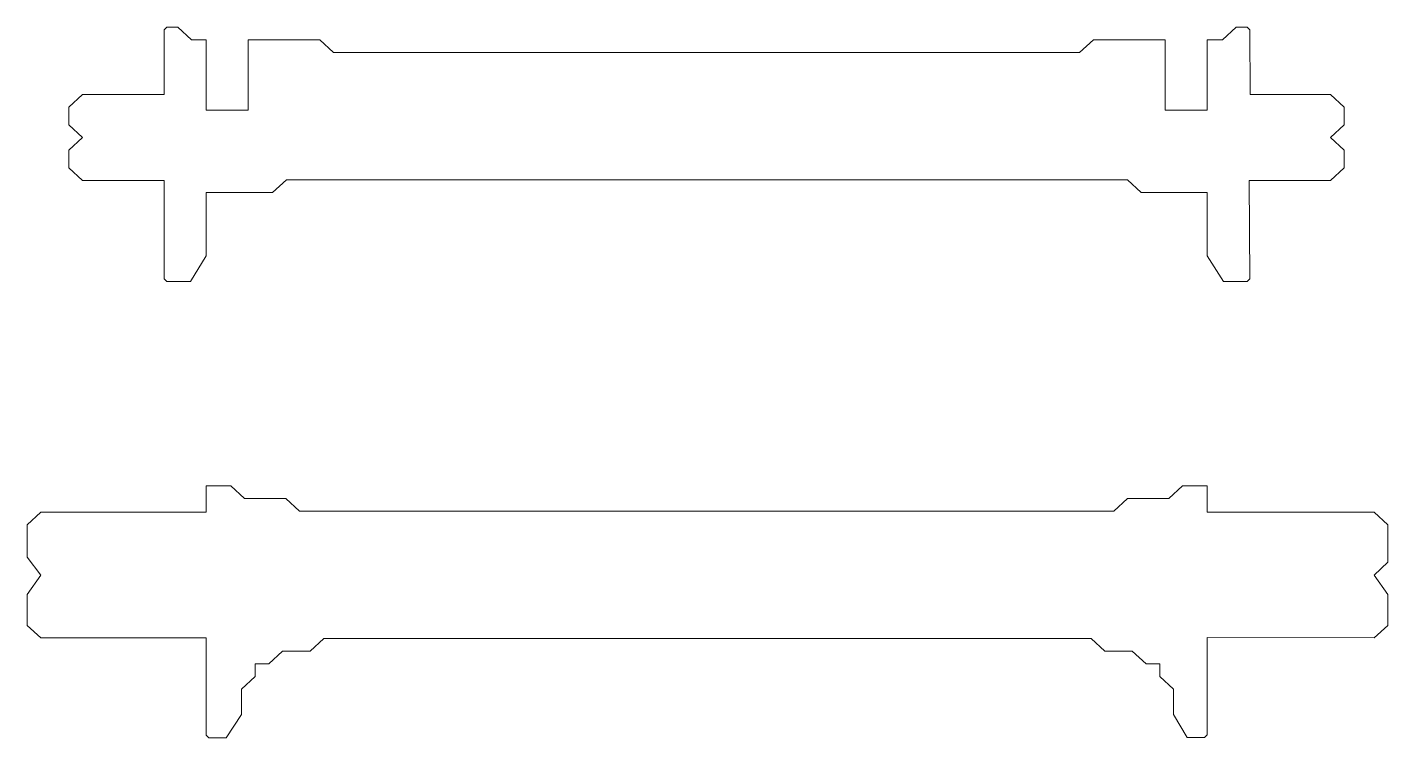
# Model space of a CAD drawing. Header units: millimetres. Extents: x -847 to 848, y -600 to 600.
# Drawn here: x 48.6 to 177.7, y -297.4 to -230 of the extents above; entities that cross this region are included whole.
import ezdxf

# ---------------------------------------------------------------- set-up
doc = ezdxf.new("R2010")
doc.units = ezdxf.units.MM
doc.header["$MEASUREMENT"] = 0

msp = doc.modelspace()

# ---------------------------------------------------------------- linework, layer by layer
at = {"color": 2, "lineweight": 5}
msp.add_open_spline([(164.6093, -230.2249), (164.6093, -230.2249), (164.3494, -229.9841), (164.3494, -229.9841), (164.3494, -229.9841), (164.3494, -229.9841), (163.3165, -229.9841), (163.3165, -229.9841), (163.3165, -229.9841), (163.3165, -229.9841), (162.0148, -231.1888), (162.0148, -231.1888), (162.0148, -231.1888), (162.0148, -231.1888), (160.8027, -231.1888), (160.8027, -231.1888), (160.8027, -231.1888), (160.8027, -231.1888), (160.5703, -231.1888), (160.5703, -231.1888), (160.5703, -231.1888), (160.5703, -231.1888), (160.5703, -237.8353), (160.5703, -237.8353), (160.5703, -237.8353), (160.5703, -237.8353), (156.5704, -237.8353), (156.5704, -237.8353), (156.5704, -237.8353), (156.5704, -237.8353), (156.5704, -231.1888), (156.5704, -231.1888), (156.5704, -231.1888), (156.5704, -231.1888), (149.7689, -231.1888), (149.7689, -231.1888), (149.7689, -231.1888), (149.7689, -231.1888), (148.4672, -232.3946), (148.4672, -232.3946), (148.4672, -232.3946), (148.4672, -232.3946), (77.6962, -232.3946), (77.6962, -232.3946), (77.6962, -232.3946), (77.6962, -232.3946), (76.394, -231.1888), (76.394, -231.1888), (76.394, -231.1888), (76.394, -231.1888), (69.6115, -231.1888), (69.6115, -231.1888), (69.6115, -231.1888), (69.6115, -231.1888), (69.6115, -237.8353), (69.6115, -237.8353), (69.6115, -237.8353), (69.6115, -237.8353), (65.6115, -237.8353), (65.6115, -237.8353), (65.6115, -237.8353), (65.6115, -237.8353), (65.6115, -231.1883), (65.6115, -231.1883), (65.6115, -231.1883), (65.6115, -231.1883), (64.2171, -231.1888), (64.2171, -231.1888), (64.2171, -231.1888), (64.2171, -231.1888), (62.9154, -229.9841), (62.9154, -229.9841), (62.9154, -229.9841), (62.9154, -229.9841), (61.8825, -229.9841), (61.8825, -229.9841), (61.8825, -229.9841), (61.8825, -229.9841), (61.6211, -230.2249), (61.6211, -230.2249), (61.6211, -230.2249), (61.6211, -230.2249), (61.6211, -236.3524), (61.6211, -236.3524), (61.6211, -236.3524), (61.6211, -236.3524), (53.8979, -236.3524), (53.8979, -236.3524), (53.8979, -236.3524), (53.8979, -236.3524), (52.5978, -237.5576), (52.5978, -237.5576), (52.5978, -237.5576), (52.5978, -237.5576), (52.5978, -239.2277), (52.5978, -239.2277), (52.5978, -239.2277), (52.5978, -239.2277), (53.8979, -240.4335), (53.8979, -240.4335), (53.8979, -240.4335), (53.8979, -240.4335), (52.5978, -241.6387), (52.5978, -241.6387), (52.5978, -241.6387), (52.5978, -241.6387), (52.5978, -243.3098), (52.5978, -243.3098), (52.5978, -243.3098), (52.5978, -243.3098), (53.8979, -244.5151), (53.8979, -244.5151), (53.8979, -244.5151), (53.8979, -244.5151), (61.6211, -244.5151), (61.6211, -244.5151), (61.6211, -244.5151), (61.6211, -244.5151), (61.6211, -253.8398), (61.6211, -253.8398), (61.6211, -253.8398), (61.6211, -253.8398), (61.8825, -254.0796), (61.8825, -254.0796), (61.8825, -254.0796), (61.8825, -254.0796), (64.1138, -254.0796), (64.1138, -254.0796), (64.1138, -254.0796), (64.1138, -254.0796), (65.6115, -251.6702), (65.6115, -251.6702), (65.6115, -251.6702), (65.6115, -249.6623), (65.6115, -247.6539), (65.6115, -245.646), (65.6115, -245.646), (65.6115, -245.646), (71.9224, -245.646), (71.9224, -245.646), (71.9224, -245.646), (71.9224, -245.646), (73.2225, -244.4408), (73.2225, -244.4408), (73.2225, -244.4408), (73.2225, -244.4408), (152.9915, -244.4408), (152.9915, -244.4408), (152.9915, -244.4408), (152.9915, -244.4408), (154.3095, -245.646), (154.3095, -245.646), (154.3095, -245.646), (154.3095, -245.646), (160.5703, -245.646), (160.5703, -245.646), (160.5703, -245.646), (160.5703, -245.6455), (160.5703, -248.8433), (160.5703, -251.6702), (160.5703, -251.6702), (160.5703, -251.6702), (162.1181, -254.0796), (162.1181, -254.0796), (162.1181, -254.0796), (162.1181, -254.0796), (164.3494, -254.0796), (164.3494, -254.0796), (164.3494, -254.0796), (164.3494, -254.0796), (164.6093, -253.8398), (164.6093, -253.8398), (164.6093, -253.8398), (164.6093, -253.8398), (164.5602, -244.5151), (164.5602, -244.5151), (164.5602, -244.5151), (164.5602, -244.5151), (168.5987, -244.5151), (168.5987, -244.5151), (168.5987, -244.5151), (168.5987, -244.5151), (172.2481, -244.5151), (172.2481, -244.5151), (172.2481, -244.5151), (172.2481, -244.5151), (173.5498, -243.3098), (173.5498, -243.3098), (173.5498, -243.3098), (173.5498, -243.3098), (173.5498, -241.6387), (173.5498, -241.6387), (173.5498, -241.6387), (173.5498, -241.6387), (172.2481, -240.4335), (172.2481, -240.4335), (172.2481, -240.4335), (172.2481, -240.4335), (173.5498, -239.2277), (173.5498, -239.2277), (173.5498, -239.2277), (173.5498, -239.2277), (173.5498, -237.5576), (173.5498, -237.5576), (173.5498, -237.5576), (173.5498, -237.5576), (172.2481, -236.3524), (172.2481, -236.3524), (172.2481, -236.3524), (172.2481, -236.3524), (164.6546, -236.3524), (164.6546, -236.3524), (164.6546, -236.3524), (164.6546, -236.3524), (164.6093, -230.2249), (164.6093, -230.2249)], degree=3, knots=[0, 0, 0, 0, 0.01851852, 0.01851852, 0.01851852, 0.01851852, 0.03703704, 0.03703704, 0.03703704, 0.03703704, 0.05555556, 0.05555556, 0.05555556, 0.05555556, 0.07407407, 0.07407407, 0.07407407, 0.07407407, 0.09259259, 0.09259259, 0.09259259, 0.09259259, 0.11111111, 0.11111111, 0.11111111, 0.11111111, 0.12962963, 0.12962963, 0.12962963, 0.12962963, 0.14814815, 0.14814815, 0.14814815, 0.14814815, 0.16666667, 0.16666667, 0.16666667, 0.16666667, 0.18518519, 0.18518519, 0.18518519, 0.18518519, 0.2037037, 0.2037037, 0.2037037, 0.2037037, 0.22222222, 0.22222222, 0.22222222, 0.22222222, 0.24074074, 0.24074074, 0.24074074, 0.24074074, 0.25925926, 0.25925926, 0.25925926, 0.25925926, 0.27777778, 0.27777778, 0.27777778, 0.27777778, 0.2962963, 0.2962963, 0.2962963, 0.2962963, 0.31481481, 0.31481481, 0.31481481, 0.31481481, 0.33333333, 0.33333333, 0.33333333, 0.33333333, 0.35185185, 0.35185185, 0.35185185, 0.35185185, 0.37037037, 0.37037037, 0.37037037, 0.37037037, 0.38888889, 0.38888889, 0.38888889, 0.38888889, 0.40740741, 0.40740741, 0.40740741, 0.40740741, 0.42592593, 0.42592593, 0.42592593, 0.42592593, 0.44444444, 0.44444444, 0.44444444, 0.44444444, 0.46296296, 0.46296296, 0.46296296, 0.46296296, 0.48148148, 0.48148148, 0.48148148, 0.48148148, 0.5, 0.5, 0.5, 0.5, 0.51851852, 0.51851852, 0.51851852, 0.51851852, 0.53703704, 0.53703704, 0.53703704, 0.53703704, 0.55555556, 0.55555556, 0.55555556, 0.55555556, 0.57407407, 0.57407407, 0.57407407, 0.57407407, 0.59259259, 0.59259259, 0.59259259, 0.59259259, 0.61111111, 0.61111111, 0.61111111, 0.61111111, 0.62962963, 0.62962963, 0.62962963, 0.62962963, 0.64814815, 0.64814815, 0.64814815, 0.64814815, 0.66666667, 0.66666667, 0.66666667, 0.66666667, 0.68518519, 0.68518519, 0.68518519, 0.68518519, 0.7037037, 0.7037037, 0.7037037, 0.7037037, 0.72222222, 0.72222222, 0.72222222, 0.72222222, 0.74074074, 0.74074074, 0.74074074, 0.74074074, 0.75925926, 0.75925926, 0.75925926, 0.75925926, 0.77777778, 0.77777778, 0.77777778, 0.77777778, 0.7962963, 0.7962963, 0.7962963, 0.7962963, 0.81481481, 0.81481481, 0.81481481, 0.81481481, 0.83333333, 0.83333333, 0.83333333, 0.83333333, 0.85185185, 0.85185185, 0.85185185, 0.85185185, 0.87037037, 0.87037037, 0.87037037, 0.87037037, 0.88888889, 0.88888889, 0.88888889, 0.88888889, 0.90740741, 0.90740741, 0.90740741, 0.90740741, 0.92592593, 0.92592593, 0.92592593, 0.92592593, 0.94444444, 0.94444444, 0.94444444, 0.94444444, 0.96296296, 0.96296296, 0.96296296, 0.96296296, 0.98148148, 0.98148148, 0.98148148, 0.98148148, 1, 1, 1, 1], dxfattribs=at)
at = {"color": 131, "lineweight": 5}
msp.add_open_spline([(65.6112, -275.9538), (65.6112, -275.9538), (49.9429, -275.9538), (49.9429, -275.9538), (49.9429, -275.9538), (49.9429, -275.9538), (48.6412, -277.1595), (48.6412, -277.1595), (48.6412, -277.1595), (48.6412, -277.1595), (48.6412, -280.2293), (48.6412, -280.2293), (48.6412, -280.2293), (48.6412, -280.2293), (49.9429, -281.9215), (49.9429, -281.9215), (49.9429, -281.9215), (49.9429, -281.9215), (48.6412, -283.7692), (48.6412, -283.7692), (48.6412, -283.7692), (48.6412, -283.7692), (48.6412, -286.7215), (48.6412, -286.7215), (48.6412, -286.7215), (48.6412, -286.7215), (49.9429, -287.8893), (49.9429, -287.8893), (49.9429, -287.8893), (49.9429, -287.8893), (65.6112, -287.8893), (65.6112, -287.8893), (65.6112, -287.8893), (65.6112, -287.8893), (65.6112, -297.1113), (65.6112, -297.1113), (65.6112, -297.1113), (65.6112, -297.1113), (65.8705, -297.3532), (65.8705, -297.3532), (65.8705, -297.3532), (65.8705, -297.3532), (67.5068, -297.3532), (67.5068, -297.3532), (67.5068, -297.3532), (67.5068, -297.3532), (68.9619, -295.1545), (68.9619, -295.1545), (68.9619, -295.1545), (68.9619, -295.1545), (68.9619, -292.7456), (68.9619, -292.7456), (68.9619, -292.7456), (68.9619, -292.7456), (70.2636, -291.5419), (70.2636, -291.5419), (70.2636, -291.5419), (70.2636, -291.5419), (70.2636, -290.3362), (70.2636, -290.3362), (70.2636, -290.3362), (70.2636, -290.3362), (71.5653, -290.3362), (71.5653, -290.3362), (71.5653, -290.3362), (71.5653, -290.3362), (72.8669, -289.1325), (72.8669, -289.1325), (72.8669, -289.1325), (72.8669, -289.1325), (75.4688, -289.1325), (75.4688, -289.1325), (75.4688, -289.1325), (75.4688, -289.1325), (76.7704, -287.9272), (76.7704, -287.9272), (76.7704, -287.9272), (76.7704, -287.9272), (149.5567, -287.9272), (149.5567, -287.9272), (149.5567, -287.9272), (149.5567, -287.9272), (150.8584, -289.1325), (150.8584, -289.1325), (150.8584, -289.1325), (150.8584, -289.1325), (153.4618, -289.1325), (153.4618, -289.1325), (153.4618, -289.1325), (153.4618, -289.1325), (154.7619, -290.3362), (154.7619, -290.3362), (154.7619, -290.3362), (154.7619, -290.3362), (156.0636, -290.3362), (156.0636, -290.3362), (156.0636, -290.3362), (156.0636, -290.3362), (156.0636, -291.5419), (156.0636, -291.5419), (156.0636, -291.5419), (156.0636, -291.5419), (157.3653, -292.7456), (157.3653, -292.7456), (157.3653, -292.7456), (157.3653, -292.7456), (157.3653, -295.1545), (157.3653, -295.1545), (157.3653, -295.1545), (157.3653, -295.1545), (158.667, -297.3242), (158.667, -297.3242), (158.667, -297.3242), (158.667, -297.3242), (160.3028, -297.3242), (160.3028, -297.3242), (160.3028, -297.3242), (160.3028, -297.3242), (160.5626, -297.0823), (160.5626, -297.0823), (160.5626, -297.0823), (160.5626, -297.0823), (160.5626, -287.8382), (160.5626, -287.8382), (160.5626, -287.8382), (160.5626, -287.8382), (176.3927, -287.8893), (176.3927, -287.8893), (176.3927, -287.8893), (176.3927, -287.8893), (177.6944, -286.7215), (177.6944, -286.7215), (177.6944, -286.7215), (177.6944, -286.7215), (177.6944, -283.7692), (177.6944, -283.7692), (177.6944, -283.7692), (177.6944, -283.7692), (176.3927, -281.9215), (176.3927, -281.9215), (176.3927, -281.9215), (176.3927, -281.9215), (177.6944, -280.7158), (177.6944, -280.7158), (177.6944, -280.7158), (177.6944, -280.7158), (177.6944, -277.1595), (177.6944, -277.1595), (177.6944, -277.1595), (177.6944, -277.1595), (176.3927, -275.9538), (176.3927, -275.9538), (176.3927, -275.9538), (176.3927, -275.9538), (160.5705, -275.9538), (160.5705, -275.9538), (160.5705, -275.9538), (160.5705, -275.9538), (160.5626, -273.4695), (160.5626, -273.4695), (160.5626, -273.4695), (160.5626, -273.4695), (158.2206, -273.4695), (158.2206, -273.4695), (158.2206, -273.4695), (158.2206, -273.4695), (156.9189, -274.6732), (156.9189, -274.6732), (156.9189, -274.6732), (156.9189, -274.6732), (153.0138, -274.6732), (153.0138, -274.6732), (153.0138, -274.6732), (153.0138, -274.6732), (151.7137, -275.8789), (151.7137, -275.8789), (151.7137, -275.8789), (151.7137, -275.8789), (74.4606, -275.8789), (74.4606, -275.8789), (74.4606, -275.8789), (74.4606, -275.8789), (73.1605, -274.6732), (73.1605, -274.6732), (73.1605, -274.6732), (73.1605, -274.6732), (69.2554, -274.6732), (69.2554, -274.6732), (69.2554, -274.6732), (69.2554, -274.6732), (67.9537, -273.4695), (67.9537, -273.4695), (67.9537, -273.4695), (67.9537, -273.4695), (65.6112, -273.4695), (65.6112, -273.4695), (65.6112, -273.4695), (65.6112, -273.4695), (65.6112, -275.9538), (65.6112, -275.9538)], degree=3, knots=[0, 0, 0, 0, 0.02, 0.02, 0.02, 0.02, 0.04, 0.04, 0.04, 0.04, 0.06, 0.06, 0.06, 0.06, 0.08, 0.08, 0.08, 0.08, 0.1, 0.1, 0.1, 0.1, 0.12, 0.12, 0.12, 0.12, 0.14, 0.14, 0.14, 0.14, 0.16, 0.16, 0.16, 0.16, 0.18, 0.18, 0.18, 0.18, 0.2, 0.2, 0.2, 0.2, 0.22, 0.22, 0.22, 0.22, 0.24, 0.24, 0.24, 0.24, 0.26, 0.26, 0.26, 0.26, 0.28, 0.28, 0.28, 0.28, 0.3, 0.3, 0.3, 0.3, 0.32, 0.32, 0.32, 0.32, 0.34, 0.34, 0.34, 0.34, 0.36, 0.36, 0.36, 0.36, 0.38, 0.38, 0.38, 0.38, 0.4, 0.4, 0.4, 0.4, 0.42, 0.42, 0.42, 0.42, 0.44, 0.44, 0.44, 0.44, 0.46, 0.46, 0.46, 0.46, 0.48, 0.48, 0.48, 0.48, 0.5, 0.5, 0.5, 0.5, 0.52, 0.52, 0.52, 0.52, 0.54, 0.54, 0.54, 0.54, 0.56, 0.56, 0.56, 0.56, 0.58, 0.58, 0.58, 0.58, 0.6, 0.6, 0.6, 0.6, 0.62, 0.62, 0.62, 0.62, 0.64, 0.64, 0.64, 0.64, 0.66, 0.66, 0.66, 0.66, 0.68, 0.68, 0.68, 0.68, 0.7, 0.7, 0.7, 0.7, 0.72, 0.72, 0.72, 0.72, 0.74, 0.74, 0.74, 0.74, 0.76, 0.76, 0.76, 0.76, 0.78, 0.78, 0.78, 0.78, 0.8, 0.8, 0.8, 0.8, 0.82, 0.82, 0.82, 0.82, 0.84, 0.84, 0.84, 0.84, 0.86, 0.86, 0.86, 0.86, 0.88, 0.88, 0.88, 0.88, 0.9, 0.9, 0.9, 0.9, 0.92, 0.92, 0.92, 0.92, 0.94, 0.94, 0.94, 0.94, 0.96, 0.96, 0.96, 0.96, 0.98, 0.98, 0.98, 0.98, 1, 1, 1, 1], dxfattribs=at)

doc.saveas('drawing.dxf')
